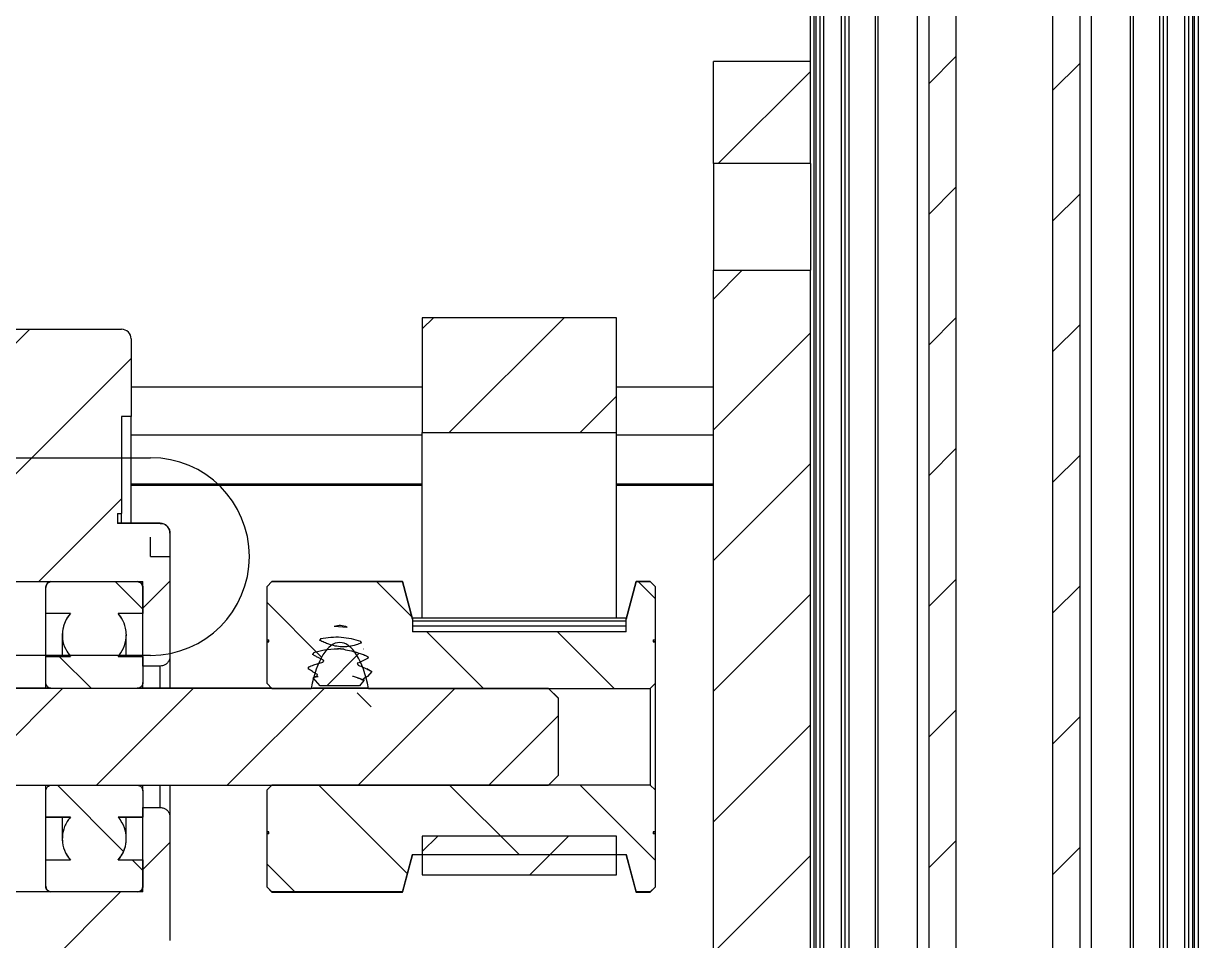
# Model space of a CAD drawing. Header units: millimetres. Extents: x 15 to 1184, y 5 to 1288.
# Drawn here: x 485.34 to 525.71, y 873.16 to 904.66 of the extents above; entities that cross this region are included whole.
import ezdxf

# ---------------------------------------------------------------- set-up
doc = ezdxf.new("R2010")
doc.units = ezdxf.units.MM
doc.linetypes.add('CENTERX2', pattern=[20.32, 12.7, -2.54, 2.54, -2.54])

msp = doc.modelspace()

# ---------------------------------------------------------------- hatches: boundary and pattern name
at = {"linetype": 'Continuous', "lineweight": 18}
h = msp.add_hatch(dxfattribs=at)
h.set_pattern_fill('ANSI31', style=0)
h.paths.add_polyline_path([(516.442, 702.847), (517.375, 702.847), (517.375, 942.847), (516.442, 942.847)], flags=0)
h = msp.add_hatch(dxfattribs=at)
h.set_pattern_fill('ANSI31', style=0)
h.paths.add_polyline_path([(520.709, 702.847), (521.642, 702.847), (521.642, 942.847), (520.709, 942.847)], flags=0)
h = msp.add_hatch(dxfattribs=at)
h.set_pattern_fill('ANSI31', style=0)
h.paths.add_polyline_path([(512.375, 899.854), (512.375, 903.354), (509.042, 903.354), (509.042, 899.854)], flags=0)
h = msp.add_hatch(dxfattribs=at)
h.set_pattern_fill('ANSI31', style=0)
h.paths.add_polyline_path([(509.042, 863.854), (512.375, 863.854), (512.375, 896.187), (509.042, 896.187)], flags=0)
h = msp.add_hatch(dxfattribs=at)
h.set_pattern_fill('ANSI31', style=0)
h.paths.add_polyline_path([(499.042, 890.612), (505.709, 890.612), (505.709, 894.554), (499.042, 894.554)], flags=0)
h = msp.add_hatch(dxfattribs=at)
h.set_pattern_fill('ANSI31', style=0)
edge = h.paths.add_edge_path(flags=0)
edge.add_line((488.709, 894.157), (483.709, 894.157))
edge.add_line((483.709, 894.157), (483.709, 885.489))
edge.add_line((483.709, 885.489), (489.442, 885.489))
edge.add_line((489.442, 885.489), (489.442, 882.587))
edge.add_line((489.442, 882.587), (490.042, 882.587))
edge.add_spline(control_points=[(490.042, 882.587), (490.068, 882.587), (490.095, 882.59), (490.12, 882.596), (490.157, 882.605), (490.192, 882.62), (490.223, 882.64), (490.255, 882.661), (490.283, 882.687), (490.306, 882.716), (490.329, 882.746), (490.347, 882.78), (490.358, 882.815), (490.366, 882.838), (490.371, 882.861), (490.373, 882.884), (490.375, 882.896), (490.375, 882.908), (490.375, 882.92)], knot_values=[0.002527, 0.002527, 0.002527, 0.002527, 0.002647, 0.002647, 0.002647, 0.002816, 0.002816, 0.002816, 0.002986, 0.002986, 0.002986, 0.003155, 0.003155, 0.003155, 0.003261, 0.003261, 0.003261, 0.003316, 0.003316, 0.003316, 0.003316], weights=[1, 1, 1, 1, 1, 1, 1, 1, 1, 1, 1, 1, 1, 1, 1, 1, 1, 1, 1], degree=3, periodic=0)
edge.add_line((490.375, 882.92), (490.375, 887.156))
edge.add_spline(control_points=[(490.375, 887.156), (490.375, 887.178), (490.373, 887.2), (490.369, 887.221), (490.362, 887.258), (490.348, 887.293), (490.329, 887.325), (490.31, 887.358), (490.285, 887.387), (490.257, 887.411), (490.228, 887.435), (490.195, 887.454), (490.16, 887.468), (490.138, 887.476), (490.115, 887.482), (490.092, 887.485), (490.076, 887.488), (490.059, 887.489), (490.042, 887.489)], knot_values=[0.002547, 0.002547, 0.002547, 0.002547, 0.002646, 0.002646, 0.002646, 0.002815, 0.002815, 0.002815, 0.002985, 0.002985, 0.002985, 0.003154, 0.003154, 0.003154, 0.003259, 0.003259, 0.003259, 0.003335, 0.003335, 0.003335, 0.003335], weights=[1, 1, 1, 1, 1, 1, 1, 1, 1, 1, 1, 1, 1, 1, 1, 1, 1, 1, 1], degree=3, periodic=0)
edge.add_line((490.042, 887.489), (488.575, 887.489))
edge.add_line((488.575, 887.489), (488.575, 887.823))
edge.add_line((488.575, 887.823), (488.709, 887.823))
edge.add_line((488.709, 887.823), (488.709, 891.156))
edge.add_line((488.709, 891.156), (489.042, 891.156))
edge.add_line((489.042, 891.156), (489.042, 893.824))
edge.add_arc((488.709, 893.824), 0.333, 0, 90)
h = msp.add_hatch(dxfattribs=at)
h.set_pattern_fill('ANSI31', angle=90, style=0)
edge = h.paths.add_edge_path(flags=0)
edge.add_line((489.442, 882.92), (488.595, 882.92))
edge.add_spline(control_points=[(488.595, 882.92), (488.609, 882.936), (488.622, 882.951), (488.635, 882.967), (488.712, 883.064), (488.773, 883.174), (488.814, 883.291), (488.854, 883.407), (488.875, 883.532), (488.875, 883.655), (488.875, 883.733), (488.867, 883.811), (488.851, 883.886), (488.825, 884.007), (488.778, 884.124), (488.713, 884.229), (488.679, 884.286), (488.639, 884.339), (488.595, 884.388)], knot_values=[0.008775, 0.008775, 0.008775, 0.008775, 0.008866, 0.008866, 0.008866, 0.009421, 0.009421, 0.009421, 0.009976, 0.009976, 0.009976, 0.01032, 0.01032, 0.01032, 0.010875, 0.010875, 0.010875, 0.011171, 0.011171, 0.011171, 0.011171], weights=[1, 1, 1, 1, 1, 1, 1, 1, 1, 1, 1, 1, 1, 1, 1, 1, 1, 1, 1], degree=3, periodic=0)
edge.add_line((488.595, 884.388), (489.442, 884.388))
edge.add_line((489.442, 884.388), (489.442, 885.289))
edge.add_spline(control_points=[(489.442, 885.289), (489.442, 885.299), (489.441, 885.31), (489.439, 885.32), (489.436, 885.342), (489.428, 885.364), (489.418, 885.384), (489.407, 885.404), (489.393, 885.422), (489.376, 885.437), (489.36, 885.452), (489.34, 885.464), (489.32, 885.473), (489.307, 885.478), (489.293, 885.482), (489.28, 885.485), (489.267, 885.487), (489.255, 885.489), (489.242, 885.489)], knot_values=[0.00154, 0.00154, 0.00154, 0.00154, 0.001588, 0.001588, 0.001588, 0.001689, 0.001689, 0.001689, 0.001791, 0.001791, 0.001791, 0.001892, 0.001892, 0.001892, 0.001955, 0.001955, 0.001955, 0.002012, 0.002012, 0.002012, 0.002012], weights=[1, 1, 1, 1, 1, 1, 1, 1, 1, 1, 1, 1, 1, 1, 1, 1, 1, 1, 1], degree=3, periodic=0)
edge.add_line((489.242, 885.489), (486.309, 885.489))
edge.add_spline(control_points=[(486.309, 885.489), (486.293, 885.489), (486.278, 885.487), (486.263, 885.484), (486.242, 885.478), (486.22, 885.47), (486.202, 885.458), (486.183, 885.446), (486.166, 885.43), (486.152, 885.413), (486.143, 885.402), (486.135, 885.39), (486.129, 885.377), (486.119, 885.357), (486.113, 885.335), (486.11, 885.313), (486.109, 885.305), (486.109, 885.297), (486.109, 885.289)], knot_values=[0.001621, 0.001621, 0.001621, 0.001621, 0.001689, 0.001689, 0.001689, 0.001791, 0.001791, 0.001791, 0.001892, 0.001892, 0.001892, 0.001956, 0.001956, 0.001956, 0.002057, 0.002057, 0.002057, 0.002093, 0.002093, 0.002093, 0.002093], weights=[1, 1, 1, 1, 1, 1, 1, 1, 1, 1, 1, 1, 1, 1, 1, 1, 1, 1, 1], degree=3, periodic=0)
edge.add_line((486.109, 885.289), (486.109, 884.388))
edge.add_line((486.109, 884.388), (486.955, 884.388))
edge.add_spline(control_points=[(486.955, 884.388), (486.881, 884.304), (486.818, 884.208), (486.772, 884.106), (486.74, 884.035), (486.716, 883.961), (486.7, 883.886), (486.674, 883.766), (486.669, 883.639), (486.684, 883.517), (486.699, 883.394), (486.736, 883.273), (486.791, 883.162), (486.835, 883.075), (486.89, 882.993), (486.955, 882.92)], knot_values=[0.009471, 0.009471, 0.009471, 0.009471, 0.009977, 0.009977, 0.009977, 0.01032, 0.01032, 0.01032, 0.010875, 0.010875, 0.010875, 0.01143, 0.01143, 0.01143, 0.011869, 0.011869, 0.011869, 0.011869], weights=[1, 1, 1, 1, 1, 1, 1, 1, 1, 1, 1, 1, 1, 1, 1, 1], degree=3, periodic=0)
edge.add_line((486.955, 882.92), (486.109, 882.92))
edge.add_line((486.109, 882.92), (486.109, 882.019))
edge.add_spline(control_points=[(486.109, 882.019), (486.109, 882.019), (486.109, 882.018), (486.109, 882.018), (486.109, 881.996), (486.113, 881.973), (486.12, 881.952), (486.125, 881.939), (486.131, 881.926), (486.138, 881.914), (486.15, 881.895), (486.165, 881.877), (486.182, 881.863), (486.2, 881.849), (486.219, 881.838), (486.24, 881.83), (486.261, 881.823), (486.284, 881.818), (486.306, 881.818), (486.307, 881.818), (486.308, 881.818), (486.309, 881.818)], knot_values=[0.001792, 0.001792, 0.001792, 0.001792, 0.001793, 0.001793, 0.001793, 0.001895, 0.001895, 0.001895, 0.001958, 0.001958, 0.001958, 0.002059, 0.002059, 0.002059, 0.002161, 0.002161, 0.002161, 0.002262, 0.002262, 0.002262, 0.002265, 0.002265, 0.002265, 0.002265], weights=[1, 1, 1, 1, 1, 1, 1, 1, 1, 1, 1, 1, 1, 1, 1, 1, 1, 1, 1, 1, 1, 1], degree=3, periodic=0)
edge.add_line((486.309, 881.818), (489.242, 881.818))
edge.add_spline(control_points=[(489.242, 881.818), (489.256, 881.818), (489.271, 881.82), (489.285, 881.823), (489.307, 881.828), (489.328, 881.836), (489.347, 881.848), (489.366, 881.86), (489.384, 881.875), (489.398, 881.893), (489.412, 881.91), (489.423, 881.931), (489.43, 881.952), (489.435, 881.965), (489.439, 881.979), (489.44, 881.993), (489.441, 882.002), (489.442, 882.01), (489.442, 882.019)], knot_values=[0.001523, 0.001523, 0.001523, 0.001523, 0.001589, 0.001589, 0.001589, 0.001691, 0.001691, 0.001691, 0.001793, 0.001793, 0.001793, 0.001895, 0.001895, 0.001895, 0.001958, 0.001958, 0.001958, 0.001997, 0.001997, 0.001997, 0.001997], weights=[1, 1, 1, 1, 1, 1, 1, 1, 1, 1, 1, 1, 1, 1, 1, 1, 1, 1, 1], degree=3, periodic=0)
edge.add_line((489.442, 882.019), (489.442, 882.92))
h = msp.add_hatch(dxfattribs=at)
h.set_pattern_fill('ANSI31', angle=90, style=0)
edge = h.paths.add_edge_path(flags=0)
edge.add_line((506.975, 883.421), (506.975, 883.488))
edge.add_line((506.975, 883.488), (507.042, 883.488))
edge.add_line((507.042, 883.488), (507.042, 885.322))
edge.add_spline(control_points=[(507.042, 885.322), (506.986, 885.378), (506.931, 885.433), (506.875, 885.489)], knot_values=[0.041143, 0.041143, 0.041143, 0.041143, 0.041493, 0.041493, 0.041493, 0.041493], weights=[1, 1, 1, 1], degree=3, periodic=0)
edge.add_line((506.875, 885.489), (506.387, 885.489))
edge.add_spline(control_points=[(506.387, 885.489), (506.272, 885.059), (506.157, 884.629), (506.042, 884.199)], knot_values=[0.015806, 0.015806, 0.015806, 0.015806, 0.017809, 0.017809, 0.017809, 0.017809], weights=[1, 1, 1, 1], degree=3, periodic=0)
edge.add_line((506.042, 884.199), (506.042, 883.761))
edge.add_line((506.042, 883.761), (498.709, 883.761))
edge.add_line((498.709, 883.761), (498.709, 884.199))
edge.add_spline(control_points=[(498.709, 884.199), (498.594, 884.629), (498.478, 885.059), (498.363, 885.489)], knot_values=[0.030573, 0.030573, 0.030573, 0.030573, 0.032597, 0.032597, 0.032597, 0.032597], weights=[1, 1, 1, 1], degree=3, periodic=0)
edge.add_line((498.363, 885.489), (493.875, 885.489))
edge.add_spline(control_points=[(493.875, 885.489), (493.82, 885.433), (493.764, 885.378), (493.709, 885.322)], knot_values=[0.019203, 0.019203, 0.019203, 0.019203, 0.019556, 0.019556, 0.019556, 0.019556], weights=[1, 1, 1, 1], degree=3, periodic=0)
edge.add_line((493.709, 885.322), (493.709, 883.488))
edge.add_line((493.709, 883.488), (493.775, 883.488))
edge.add_line((493.775, 883.488), (493.775, 883.421))
edge.add_line((493.775, 883.421), (493.709, 883.421))
edge.add_line((493.709, 883.421), (493.709, 881.985))
edge.add_spline(control_points=[(493.709, 881.985), (493.764, 881.93), (493.82, 881.874), (493.875, 881.818)], knot_values=[0.006607, 0.006607, 0.006607, 0.006607, 0.006961, 0.006961, 0.006961, 0.006961], weights=[1, 1, 1, 1], degree=3, periodic=0)
edge.add_line((493.875, 881.818), (495.221, 881.818))
edge.add_ellipse((496.209, 880.488), major_axis=(0, -2.909), ratio=0.381849, start_angle=117.2243, end_angle=242.7757, ccw=False)
edge.add_line((497.196, 881.818), (506.875, 881.818))
edge.add_spline(control_points=[(506.875, 881.818), (506.931, 881.874), (506.986, 881.93), (507.042, 881.985)], knot_values=[0.013778, 0.013778, 0.013778, 0.013778, 0.014133, 0.014133, 0.014133, 0.014133], weights=[1, 1, 1, 1], degree=3, periodic=0)
edge.add_line((507.042, 881.985), (507.042, 883.421))
edge.add_line((507.042, 883.421), (506.975, 883.421))
h = msp.add_hatch(dxfattribs=at)
h.set_pattern_fill('ANSI31', style=0)
edge = h.paths.add_edge_path(flags=0)
edge.add_ellipse((496.209, 880.488), major_axis=(0, -3.492), ratio=0.381849, start_angle=169.0098, end_angle=188.4793)
edge.add_spline(control_points=[(496.012, 883.941), (496.16, 883.912), (496.313, 883.903), (496.463, 883.915)], knot_values=[0, 0, 0, 0, 0.000677, 0.000677, 0.000677, 0.000677], weights=[1, 1, 1, 1], degree=3, periodic=0)
h = msp.add_hatch(dxfattribs=at)
h.set_pattern_fill('ANSI31', style=0)
edge = h.paths.add_edge_path(flags=0)
edge.add_spline(control_points=[(496.919, 883.443), (496.815, 883.476), (496.71, 883.506), (496.604, 883.529), (496.374, 883.579), (496.135, 883.596), (495.9, 883.579), (495.784, 883.57), (495.668, 883.553), (495.554, 883.529)], knot_values=[0, 0, 0, 0, 0.00049, 0.00049, 0.00049, 0.001558, 0.001558, 0.001558, 0.002082, 0.002082, 0.002082, 0.002082], weights=[1, 1, 1, 1, 1, 1, 1, 1, 1, 1], degree=3, periodic=0)
edge.add_ellipse((496.209, 880.488), major_axis=(0, -3.492), ratio=0.381849, start_angle=209.4095, end_angle=211.3639)
edge.add_spline(control_points=[(495.515, 883.469), (495.567, 883.444), (495.62, 883.421), (495.674, 883.398), (495.727, 883.376), (495.781, 883.355), (495.836, 883.336), (495.907, 883.312), (495.979, 883.291), (496.053, 883.275), (496.202, 883.243), (496.36, 883.238), (496.512, 883.258), (496.6, 883.269), (496.687, 883.289), (496.772, 883.314), (496.834, 883.332), (496.896, 883.354), (496.957, 883.377)], knot_values=[0, 0, 0, 0, 0.000261, 0.000261, 0.000261, 0.000521, 0.000521, 0.000521, 0.00086, 0.00086, 0.00086, 0.001558, 0.001558, 0.001558, 0.001959, 0.001959, 0.001959, 0.002253, 0.002253, 0.002253, 0.002253], weights=[1, 1, 1, 1, 1, 1, 1, 1, 1, 1, 1, 1, 1, 1, 1, 1, 1, 1, 1], degree=3, periodic=0)
edge.add_ellipse((496.209, 880.488), major_axis=(0, -3.492), ratio=0.381849, start_angle=145.8383, end_angle=147.8183)
h = msp.add_hatch(dxfattribs=at)
h.set_pattern_fill('ANSI31', style=0)
edge = h.paths.add_edge_path(flags=0)
edge.add_spline(control_points=[(495.276, 882.983), (495.311, 882.963), (495.347, 882.943), (495.382, 882.924), (495.418, 882.904), (495.453, 882.884), (495.489, 882.865), (495.546, 882.835), (495.604, 882.805), (495.663, 882.776)], knot_values=[0, 0, 0, 0, 0.000182, 0.000182, 0.000182, 0.000365, 0.000365, 0.000365, 0.000658, 0.000658, 0.000658, 0.000658], weights=[1, 1, 1, 1, 1, 1, 1, 1, 1, 1], degree=3, periodic=0)
edge.add_spline(control_points=[(495.663, 882.776), (495.659, 882.77), (495.656, 882.764), (495.652, 882.759), (495.649, 882.753), (495.646, 882.747), (495.642, 882.741), (495.637, 882.733), (495.633, 882.725), (495.628, 882.716)], knot_values=[0, 0, 0, 0, 0.00003, 0.00003, 0.00003, 0.00006, 0.00006, 0.00006, 0.000104, 0.000104, 0.000104, 0.000104], weights=[1, 1, 1, 1, 1, 1, 1, 1, 1, 1], degree=3, periodic=0)
edge.add_spline(control_points=[(495.628, 882.716), (495.575, 882.704), (495.523, 882.69), (495.471, 882.674), (495.419, 882.659), (495.368, 882.642), (495.317, 882.624), (495.255, 882.602), (495.194, 882.579), (495.134, 882.554)], knot_values=[0, 0, 0, 0, 0.000244, 0.000244, 0.000244, 0.000487, 0.000487, 0.000487, 0.00078, 0.00078, 0.00078, 0.00078], weights=[1, 1, 1, 1, 1, 1, 1, 1, 1, 1], degree=3, periodic=0)
edge.add_ellipse((496.209, 880.488), major_axis=(0, -3.492), ratio=0.381849, start_angle=233.7107, end_angle=234.9519)
edge.add_spline(control_points=[(495.117, 882.493), (495.17, 882.46), (495.223, 882.427), (495.276, 882.395), (495.304, 882.378), (495.332, 882.361), (495.36, 882.344), (495.387, 882.327), (495.415, 882.311), (495.443, 882.294)], knot_values=[0, 0, 0, 0, 0.00028, 0.00028, 0.00028, 0.000426, 0.000426, 0.000426, 0.000573, 0.000573, 0.000573, 0.000573], weights=[1, 1, 1, 1, 1, 1, 1, 1, 1, 1], degree=3, periodic=0)
edge.add_spline(control_points=[(495.443, 882.294), (495.441, 882.286), (495.438, 882.279), (495.436, 882.271), (495.433, 882.264), (495.431, 882.256), (495.428, 882.248), (495.426, 882.243), (495.425, 882.238), (495.423, 882.233)], knot_values=[0, 0, 0, 0, 0.000036, 0.000036, 0.000036, 0.000072, 0.000072, 0.000072, 0.000096, 0.000096, 0.000096, 0.000096], weights=[1, 1, 1, 1, 1, 1, 1, 1, 1, 1], degree=3, periodic=0)
edge.add_spline(control_points=[(495.423, 882.233), (495.385, 882.219), (495.347, 882.205), (495.309, 882.19), (495.305, 882.188), (495.3, 882.186), (495.295, 882.184)], knot_values=[0, 0, 0, 0, 0.000183, 0.000183, 0.000183, 0.000205, 0.000205, 0.000205, 0.000205], weights=[1, 1, 1, 1, 1, 1, 1], degree=3, periodic=0)
edge.add_spline(control_points=[(495.295, 882.184), (495.374, 882.092), (495.454, 882.001), (495.533, 881.91)], knot_values=[0.000634, 0.000634, 0.000634, 0.000634, 0.001178, 0.001178, 0.001178, 0.001178], weights=[1, 1, 1, 1], degree=3, periodic=0)
edge.add_line((495.533, 881.91), (496.884, 881.91))
edge.add_spline(control_points=[(496.884, 881.91), (496.936, 881.969), (496.987, 882.028), (497.038, 882.087)], knot_values=[0, 0, 0, 0, 0.000353, 0.000353, 0.000353, 0.000353], weights=[1, 1, 1, 1], degree=3, periodic=0)
edge.add_spline(control_points=[(497.038, 882.087), (497.037, 882.093), (497.035, 882.099), (497.033, 882.106), (497.031, 882.112), (497.029, 882.118), (497.028, 882.124), (497.025, 882.134), (497.022, 882.143), (497.019, 882.152)], knot_values=[0.000001, 0.000001, 0.000001, 0.000001, 0.000029, 0.000029, 0.000029, 0.000059, 0.000059, 0.000059, 0.000102, 0.000102, 0.000102, 0.000102], weights=[1, 1, 1, 1, 1, 1, 1, 1, 1, 1], degree=3, periodic=0)
edge.add_spline(control_points=[(497.019, 882.152), (497.067, 882.178), (497.115, 882.204), (497.163, 882.231)], knot_values=[0, 0, 0, 0, 0.000245, 0.000245, 0.000245, 0.000245], weights=[1, 1, 1, 1], degree=3, periodic=0)
edge.add_spline(control_points=[(497.163, 882.231), (497.212, 882.289), (497.262, 882.347), (497.311, 882.405)], knot_values=[0.000638, 0.000638, 0.000638, 0.000638, 0.000981, 0.000981, 0.000981, 0.000981], weights=[1, 1, 1, 1], degree=3, periodic=0)
edge.add_spline(control_points=[(497.311, 882.405), (497.266, 882.427), (497.221, 882.449), (497.175, 882.471), (497.125, 882.494), (497.075, 882.517), (497.024, 882.539), (496.964, 882.566), (496.904, 882.59), (496.843, 882.614)], knot_values=[0.000022, 0.000022, 0.000022, 0.000022, 0.000249, 0.000249, 0.000249, 0.000499, 0.000499, 0.000499, 0.000792, 0.000792, 0.000792, 0.000792], weights=[1, 1, 1, 1, 1, 1, 1, 1, 1, 1], degree=3, periodic=0)
edge.add_spline(control_points=[(496.843, 882.614), (496.839, 882.621), (496.836, 882.627), (496.833, 882.634), (496.829, 882.641), (496.826, 882.648), (496.822, 882.655), (496.818, 882.663), (496.813, 882.672), (496.809, 882.68)], knot_values=[0, 0, 0, 0, 0.000034, 0.000034, 0.000034, 0.000068, 0.000068, 0.000068, 0.000112, 0.000112, 0.000112, 0.000112], weights=[1, 1, 1, 1, 1, 1, 1, 1, 1, 1], degree=3, periodic=0)
edge.add_spline(control_points=[(496.809, 882.68), (496.874, 882.705), (496.938, 882.733), (497.002, 882.762), (497.033, 882.776), (497.065, 882.791), (497.096, 882.806), (497.127, 882.822), (497.158, 882.837), (497.189, 882.853)], knot_values=[0, 0, 0, 0, 0.000314, 0.000314, 0.000314, 0.00047, 0.00047, 0.00047, 0.000627, 0.000627, 0.000627, 0.000627], weights=[1, 1, 1, 1, 1, 1, 1, 1, 1, 1], degree=3, periodic=0)
edge.add_ellipse((496.209, 880.488), major_axis=(0, -3.492), ratio=0.381849, start_angle=132.6416, end_angle=134.1132)
edge.add_spline(control_points=[(497.166, 882.918), (497.117, 882.939), (497.067, 882.959), (497.017, 882.979), (496.968, 882.998), (496.918, 883.017), (496.867, 883.034), (496.697, 883.093), (496.521, 883.14), (496.342, 883.163)], knot_values=[0, 0, 0, 0, 0.000241, 0.000241, 0.000241, 0.000481, 0.000481, 0.000481, 0.001295, 0.001295, 0.001295, 0.001295], weights=[1, 1, 1, 1, 1, 1, 1, 1, 1, 1], degree=3, periodic=0)
edge.add_spline(control_points=[(496.342, 883.163), (496.312, 883.173), (496.281, 883.18), (496.25, 883.183), (496.211, 883.187), (496.171, 883.186), (496.132, 883.178)], knot_values=[0, 0, 0, 0, 0.000142, 0.000142, 0.000142, 0.00032, 0.00032, 0.00032, 0.00032], weights=[1, 1, 1, 1, 1, 1, 1], degree=3, periodic=0)
edge.add_spline(control_points=[(496.132, 883.178), (495.981, 883.181), (495.829, 883.168), (495.68, 883.141), (495.616, 883.129), (495.552, 883.115), (495.489, 883.098), (495.425, 883.082), (495.363, 883.064), (495.3, 883.044)], knot_values=[0, 0, 0, 0, 0.000681, 0.000681, 0.000681, 0.000973, 0.000973, 0.000973, 0.001266, 0.001266, 0.001266, 0.001266], weights=[1, 1, 1, 1, 1, 1, 1, 1, 1, 1], degree=3, periodic=0)
edge.add_ellipse((496.209, 880.488), major_axis=(0, -3.492), ratio=0.381849, start_angle=222.9314, end_angle=224.3824)
h = msp.add_hatch(dxfattribs=at)
h.set_pattern_fill('ANSI31', style=0)
edge = h.paths.add_edge_path(flags=0)
edge.add_spline(control_points=[(464.042, 881.818), (463.931, 881.707), (463.82, 881.595), (463.709, 881.483)], knot_values=[0.004267, 0.004267, 0.004267, 0.004267, 0.004976, 0.004976, 0.004976, 0.004976], weights=[1, 1, 1, 1], degree=3, periodic=0)
edge.add_line((463.709, 881.483), (463.709, 878.831))
edge.add_spline(control_points=[(463.709, 878.831), (463.82, 878.719), (463.931, 878.608), (464.042, 878.496)], knot_values=[0.010371, 0.010371, 0.010371, 0.010371, 0.01108, 0.01108, 0.01108, 0.01108], weights=[1, 1, 1, 1], degree=3, periodic=0)
edge.add_line((464.042, 878.496), (503.375, 878.496))
edge.add_spline(control_points=[(503.375, 878.496), (503.486, 878.608), (503.598, 878.719), (503.709, 878.831)], knot_values=[0.004287, 0.004287, 0.004287, 0.004287, 0.004996, 0.004996, 0.004996, 0.004996], weights=[1, 1, 1, 1], degree=3, periodic=0)
edge.add_line((503.709, 878.831), (503.709, 881.483))
edge.add_spline(control_points=[(503.709, 881.483), (503.598, 881.595), (503.486, 881.707), (503.375, 881.818)], knot_values=[0.010391, 0.010391, 0.010391, 0.010391, 0.011099, 0.011099, 0.011099, 0.011099], weights=[1, 1, 1, 1], degree=3, periodic=0)
edge.add_line((503.375, 881.818), (464.042, 881.818))
h = msp.add_hatch(dxfattribs=at)
h.set_pattern_fill('ANSI31', angle=90, style=0)
edge = h.paths.add_edge_path(flags=0)
edge.add_line((488.595, 877.394), (489.442, 877.394))
edge.add_line((489.442, 877.394), (489.442, 878.295))
edge.add_spline(control_points=[(489.442, 878.295), (489.442, 878.314), (489.439, 878.332), (489.435, 878.349), (489.429, 878.371), (489.419, 878.392), (489.406, 878.41), (489.393, 878.429), (489.377, 878.445), (489.359, 878.458), (489.341, 878.471), (489.32, 878.481), (489.299, 878.488), (489.285, 878.492), (489.271, 878.494), (489.258, 878.495), (489.252, 878.496), (489.247, 878.496), (489.242, 878.496)], knot_values=[0.001507, 0.001507, 0.001507, 0.001507, 0.00159, 0.00159, 0.00159, 0.001692, 0.001692, 0.001692, 0.001793, 0.001793, 0.001793, 0.001895, 0.001895, 0.001895, 0.001957, 0.001957, 0.001957, 0.001981, 0.001981, 0.001981, 0.001981], weights=[1, 1, 1, 1, 1, 1, 1, 1, 1, 1, 1, 1, 1, 1, 1, 1, 1, 1, 1], degree=3, periodic=0)
edge.add_line((489.242, 878.496), (486.309, 878.496))
edge.add_spline(control_points=[(486.309, 878.496), (486.305, 878.496), (486.302, 878.496), (486.299, 878.496), (486.276, 878.495), (486.254, 878.49), (486.233, 878.481), (486.212, 878.473), (486.193, 878.461), (486.176, 878.446), (486.166, 878.436), (486.156, 878.426), (486.148, 878.414), (486.134, 878.396), (486.124, 878.375), (486.117, 878.354), (486.112, 878.335), (486.109, 878.315), (486.109, 878.295)], knot_values=[0.001676, 0.001676, 0.001676, 0.001676, 0.001691, 0.001691, 0.001691, 0.001793, 0.001793, 0.001793, 0.001894, 0.001894, 0.001894, 0.001958, 0.001958, 0.001958, 0.00206, 0.00206, 0.00206, 0.00215, 0.00215, 0.00215, 0.00215], weights=[1, 1, 1, 1, 1, 1, 1, 1, 1, 1, 1, 1, 1, 1, 1, 1, 1, 1, 1], degree=3, periodic=0)
edge.add_line((486.109, 878.295), (486.109, 877.394))
edge.add_line((486.109, 877.394), (486.955, 877.394))
edge.add_spline(control_points=[(486.955, 877.394), (486.954, 877.393), (486.953, 877.391), (486.952, 877.39), (486.87, 877.298), (486.804, 877.19), (486.757, 877.076), (486.71, 876.962), (486.683, 876.838), (486.677, 876.715), (486.671, 876.592), (486.686, 876.466), (486.721, 876.347), (486.755, 876.229), (486.811, 876.115), (486.883, 876.015), (486.906, 875.984), (486.93, 875.954), (486.955, 875.926)], knot_values=[0.010313, 0.010313, 0.010313, 0.010313, 0.01032, 0.01032, 0.01032, 0.010875, 0.010875, 0.010875, 0.01143, 0.01143, 0.01143, 0.011985, 0.011985, 0.011985, 0.01254, 0.01254, 0.01254, 0.012711, 0.012711, 0.012711, 0.012711], weights=[1, 1, 1, 1, 1, 1, 1, 1, 1, 1, 1, 1, 1, 1, 1, 1, 1, 1, 1], degree=3, periodic=0)
edge.add_line((486.955, 875.926), (486.109, 875.926))
edge.add_line((486.109, 875.926), (486.109, 875.026))
edge.add_spline(control_points=[(486.109, 875.026), (486.109, 875.008), (486.111, 874.991), (486.115, 874.974), (486.121, 874.952), (486.131, 874.931), (486.143, 874.913), (486.156, 874.894), (486.172, 874.878), (486.19, 874.864), (486.208, 874.851), (486.229, 874.841), (486.25, 874.834), (486.269, 874.828), (486.289, 874.826), (486.309, 874.826)], knot_values=[0.000289, 0.000289, 0.000289, 0.000289, 0.000368, 0.000368, 0.000368, 0.00047, 0.00047, 0.00047, 0.000571, 0.000571, 0.000571, 0.000673, 0.000673, 0.000673, 0.000763, 0.000763, 0.000763, 0.000763], weights=[1, 1, 1, 1, 1, 1, 1, 1, 1, 1, 1, 1, 1, 1, 1, 1], degree=3, periodic=0)
edge.add_line((486.309, 874.826), (489.242, 874.826))
edge.add_spline(control_points=[(489.242, 874.826), (489.256, 874.826), (489.27, 874.827), (489.284, 874.83), (489.306, 874.835), (489.328, 874.843), (489.347, 874.855), (489.366, 874.867), (489.383, 874.882), (489.397, 874.899), (489.411, 874.917), (489.423, 874.937), (489.43, 874.958), (489.438, 874.979), (489.442, 875.002), (489.442, 875.024), (489.442, 875.025), (489.442, 875.025), (489.442, 875.026)], knot_values=[0.001015, 0.001015, 0.001015, 0.001015, 0.001079, 0.001079, 0.001079, 0.001181, 0.001181, 0.001181, 0.001283, 0.001283, 0.001283, 0.001384, 0.001384, 0.001384, 0.001486, 0.001486, 0.001486, 0.001488, 0.001488, 0.001488, 0.001488], weights=[1, 1, 1, 1, 1, 1, 1, 1, 1, 1, 1, 1, 1, 1, 1, 1, 1, 1, 1], degree=3, periodic=0)
edge.add_line((489.442, 875.026), (489.442, 875.926))
edge.add_line((489.442, 875.926), (488.595, 875.926))
edge.add_spline(control_points=[(488.595, 875.926), (488.652, 875.989), (488.701, 876.059), (488.742, 876.134), (488.8, 876.242), (488.841, 876.362), (488.861, 876.483), (488.881, 876.605), (488.88, 876.732), (488.858, 876.853), (488.837, 876.974), (488.794, 877.094), (488.733, 877.201), (488.695, 877.268), (488.65, 877.332), (488.598, 877.39), (488.597, 877.391), (488.596, 877.393), (488.595, 877.394)], knot_values=[0.007931, 0.007931, 0.007931, 0.007931, 0.008311, 0.008311, 0.008311, 0.008866, 0.008866, 0.008866, 0.00942, 0.00942, 0.00942, 0.009975, 0.009975, 0.009975, 0.01032, 0.01032, 0.01032, 0.010328, 0.010328, 0.010328, 0.010328], weights=[1, 1, 1, 1, 1, 1, 1, 1, 1, 1, 1, 1, 1, 1, 1, 1, 1, 1, 1], degree=3, periodic=0)
h = msp.add_hatch(dxfattribs=at)
h.set_pattern_fill('ANSI31', angle=90, style=0)
edge = h.paths.add_edge_path(flags=0)
edge.add_line((507.042, 874.992), (507.042, 876.827))
edge.add_line((507.042, 876.827), (506.975, 876.827))
edge.add_line((506.975, 876.827), (506.975, 876.893))
edge.add_line((506.975, 876.893), (507.042, 876.893))
edge.add_line((507.042, 876.893), (507.042, 878.329))
edge.add_spline(control_points=[(507.042, 878.329), (506.986, 878.385), (506.931, 878.44), (506.875, 878.496)], knot_values=[0.006607, 0.006607, 0.006607, 0.006607, 0.006961, 0.006961, 0.006961, 0.006961], weights=[1, 1, 1, 1], degree=3, periodic=0)
edge.add_line((506.875, 878.496), (493.875, 878.496))
edge.add_spline(control_points=[(493.875, 878.496), (493.82, 878.44), (493.764, 878.385), (493.709, 878.329)], knot_values=[0.013778, 0.013778, 0.013778, 0.013778, 0.014133, 0.014133, 0.014133, 0.014133], weights=[1, 1, 1, 1], degree=3, periodic=0)
edge.add_line((493.709, 878.329), (493.709, 876.893))
edge.add_line((493.709, 876.893), (493.775, 876.893))
edge.add_line((493.775, 876.893), (493.775, 876.827))
edge.add_line((493.775, 876.827), (493.709, 876.827))
edge.add_line((493.709, 876.827), (493.709, 874.992))
edge.add_spline(control_points=[(493.709, 874.992), (493.764, 874.937), (493.82, 874.881), (493.875, 874.826)], knot_values=[0.041143, 0.041143, 0.041143, 0.041143, 0.041493, 0.041493, 0.041493, 0.041493], weights=[1, 1, 1, 1], degree=3, periodic=0)
edge.add_line((493.875, 874.826), (498.363, 874.826))
edge.add_spline(control_points=[(498.363, 874.826), (498.478, 875.255), (498.594, 875.685), (498.709, 876.115)], knot_values=[0.015981, 0.015981, 0.015981, 0.015981, 0.017984, 0.017984, 0.017984, 0.017984], weights=[1, 1, 1, 1], degree=3, periodic=0)
edge.add_line((498.709, 876.115), (498.709, 876.096))
edge.add_line((498.709, 876.096), (506.042, 876.096))
edge.add_line((506.042, 876.096), (506.042, 876.115))
edge.add_spline(control_points=[(506.042, 876.115), (506.157, 875.685), (506.272, 875.255), (506.387, 874.826)], knot_values=[0.030398, 0.030398, 0.030398, 0.030398, 0.032421, 0.032421, 0.032421, 0.032421], weights=[1, 1, 1, 1], degree=3, periodic=0)
edge.add_line((506.387, 874.826), (506.875, 874.826))
edge.add_spline(control_points=[(506.875, 874.826), (506.931, 874.881), (506.986, 874.937), (507.042, 874.992)], knot_values=[0.019203, 0.019203, 0.019203, 0.019203, 0.019556, 0.019556, 0.019556, 0.019556], weights=[1, 1, 1, 1], degree=3, periodic=0)
h = msp.add_hatch(dxfattribs=at)
h.set_pattern_fill('ANSI31', style=0)
edge = h.paths.add_edge_path(flags=0)
edge.add_line((483.709, 874.826), (483.709, 866.157))
edge.add_line((483.709, 866.157), (488.709, 866.157))
edge.add_arc((488.709, 866.49), 0.333, 270, 360)
edge.add_line((489.042, 866.49), (489.042, 869.158))
edge.add_line((489.042, 869.158), (488.709, 869.158))
edge.add_line((488.709, 869.158), (488.709, 872.492))
edge.add_line((488.709, 872.492), (488.575, 872.492))
edge.add_line((488.575, 872.492), (488.575, 872.825))
edge.add_line((488.575, 872.825), (490.042, 872.825))
edge.add_spline(control_points=[(490.042, 872.825), (490.071, 872.825), (490.101, 872.829), (490.13, 872.837), (490.166, 872.847), (490.2, 872.863), (490.231, 872.884), (490.262, 872.905), (490.289, 872.932), (490.311, 872.962), (490.333, 872.992), (490.35, 873.027), (490.361, 873.062), (490.37, 873.093), (490.375, 873.126), (490.375, 873.158)], knot_values=[0.001665, 0.001665, 0.001665, 0.001665, 0.001799, 0.001799, 0.001799, 0.001968, 0.001968, 0.001968, 0.002138, 0.002138, 0.002138, 0.002307, 0.002307, 0.002307, 0.002454, 0.002454, 0.002454, 0.002454], weights=[1, 1, 1, 1, 1, 1, 1, 1, 1, 1, 1, 1, 1, 1, 1, 1], degree=3, periodic=0)
edge.add_line((490.375, 873.158), (490.375, 877.394))
edge.add_spline(control_points=[(490.375, 877.394), (490.375, 877.397), (490.375, 877.4), (490.375, 877.404), (490.374, 877.441), (490.366, 877.479), (490.353, 877.514), (490.34, 877.549), (490.32, 877.582), (490.296, 877.61), (490.272, 877.638), (490.242, 877.663), (490.21, 877.682), (490.178, 877.701), (490.142, 877.714), (490.106, 877.721), (490.085, 877.726), (490.063, 877.728), (490.042, 877.728)], knot_values=[0.002463, 0.002463, 0.002463, 0.002463, 0.002478, 0.002478, 0.002478, 0.002648, 0.002648, 0.002648, 0.002817, 0.002817, 0.002817, 0.002986, 0.002986, 0.002986, 0.003156, 0.003156, 0.003156, 0.003251, 0.003251, 0.003251, 0.003251], weights=[1, 1, 1, 1, 1, 1, 1, 1, 1, 1, 1, 1, 1, 1, 1, 1, 1, 1, 1], degree=3, periodic=0)
edge.add_line((490.042, 877.728), (489.442, 877.728))
edge.add_line((489.442, 877.728), (489.442, 874.826))
edge.add_line((489.442, 874.826), (483.709, 874.826))
h = msp.add_hatch(dxfattribs=at)
h.set_pattern_fill('ANSI31', style=0)
h.paths.add_polyline_path([(499.042, 875.415), (505.709, 875.415), (505.709, 876.748), (499.042, 876.748)], flags=0)

# ---------------------------------------------------------------- linework, layer by layer
at = {"color": 7, "linetype": 'Continuous', "lineweight": 25}
for p, q in [((512.375, 903.354), (512.375, 942.847)), ((512.509, 702.847), (512.509, 942.847)), ((512.575, 702.847), (512.575, 942.847)), ((512.709, 702.847), (512.709, 942.847)), ((512.842, 702.847), (512.842, 942.847)), ((513.442, 702.847), (513.442, 942.847)), ((513.575, 702.847), (513.575, 942.847)), ((513.709, 702.847), (513.709, 942.847)), ((514.613, 702.847), (514.613, 942.847)), ((514.707, 702.847), (514.707, 942.847)), ((516.051, 702.847), (516.051, 942.847)), ((516.442, 942.847), (516.442, 702.847)), ((517.375, 942.847), (517.375, 702.847)), ((520.709, 702.847), (520.709, 942.847)), ((521.642, 702.847), (521.642, 942.847)), ((522.032, 702.847), (522.032, 942.847)), ((523.377, 702.847), (523.377, 942.847)), ((523.471, 702.847), (523.471, 942.847)), ((524.375, 702.847), (524.375, 942.847)), ((524.509, 702.847), (524.509, 942.847)), ((524.642, 702.847), (524.642, 942.847)), ((525.242, 702.847), (525.242, 942.847)), ((525.375, 702.847), (525.375, 942.847)), ((525.509, 702.847), (525.509, 942.847)), ((525.575, 702.847), (525.575, 942.847)), ((525.709, 702.847), (525.709, 906.18)), ((512.375, 903.354), (509.042, 903.354)), ((509.042, 899.854), (509.042, 903.354)), ((512.375, 899.854), (512.375, 903.354)), ((512.375, 899.854), (509.042, 899.854)), ((509.042, 899.854), (509.042, 896.187)), ((512.375, 899.854), (512.375, 896.187)), ((509.042, 863.854), (509.042, 896.187)), ((509.042, 896.187), (512.375, 896.187)), ((512.375, 863.854), (512.375, 896.187)), ((499.042, 894.554), (499.042, 890.612)), ((505.709, 894.554), (499.042, 894.554)), ((505.709, 890.612), (505.709, 894.554)), ((483.709, 894.157), (488.709, 894.157)), ((489.042, 893.824), (489.042, 891.156)), ((489.042, 892.177), (499.042, 892.177)), ((505.709, 892.177), (509.042, 892.177)), ((489.042, 891.156), (488.709, 891.156)), ((488.709, 891.156), (488.709, 887.823)), ((489.042, 887.49), (489.042, 891.156)), ((489.042, 890.531), (499.042, 890.531)), ((499.042, 890.612), (505.709, 890.612)), ((499.042, 884.228), (499.042, 890.612)), ((505.709, 884.228), (505.709, 890.612)), ((505.709, 890.531), (509.042, 890.531)), ((489.042, 888.845), (499.042, 888.845)), ((489.042, 888.804), (499.042, 888.804)), ((505.709, 888.845), (509.042, 888.845)), ((505.709, 888.804), (509.042, 888.804)), ((488.575, 887.823), (488.709, 887.823)), ((488.575, 887.823), (488.575, 887.489)), ((488.709, 887.49), (488.709, 887.823)), ((490.042, 887.49), (488.575, 887.49)), ((490.042, 887.489), (488.575, 887.489)), ((490.375, 887.156), (490.375, 882.92)), ((483.709, 885.489), (489.442, 885.489)), ((486.109, 884.388), (486.109, 885.289)), ((486.309, 885.489), (489.242, 885.489)), ((489.442, 882.587), (489.442, 885.489)), ((489.442, 885.289), (489.442, 884.388)), ((493.875, 885.49), (493.709, 885.324)), ((493.709, 885.322), (493.875, 885.489)), ((493.709, 885.324), (493.709, 885.322)), ((493.709, 883.488), (493.709, 885.322)), ((498.363, 885.49), (493.875, 885.49)), ((493.875, 885.49), (493.875, 885.489)), ((493.875, 885.489), (498.363, 885.489)), ((498.709, 884.201), (498.363, 885.49)), ((498.363, 885.489), (498.363, 885.49)), ((498.363, 885.489), (498.709, 884.199)), ((506.387, 885.49), (506.042, 884.201)), ((506.042, 884.199), (506.387, 885.489)), ((506.875, 885.49), (506.387, 885.49)), ((506.387, 885.489), (506.387, 885.49)), ((506.387, 885.489), (506.875, 885.489)), ((507.042, 885.324), (506.875, 885.49)), ((506.875, 885.489), (506.875, 885.49)), ((506.875, 885.489), (507.042, 885.322)), ((507.042, 885.322), (507.042, 885.324)), ((507.042, 885.322), (507.042, 883.488)), ((486.955, 884.388), (486.109, 884.388)), ((486.109, 882.924), (486.109, 884.388)), ((489.442, 884.388), (488.595, 884.388)), ((506.042, 884.228), (498.709, 884.228)), ((498.709, 884.228), (498.709, 884.201)), ((498.709, 884.199), (498.709, 884.201)), ((498.709, 884.199), (498.709, 883.761)), ((498.709, 884.136), (506.042, 884.136)), ((506.042, 884.201), (506.042, 884.228)), ((506.042, 884.201), (506.042, 884.199)), ((506.042, 883.761), (506.042, 884.199)), ((486.675, 883.657), (486.675, 883.654)), ((486.675, 883.654), (486.675, 882.924)), ((488.875, 883.654), (488.875, 883.657)), ((488.875, 882.924), (488.875, 883.654)), ((496.463, 883.915), (496.012, 883.941)), ((498.709, 883.966), (506.042, 883.966)), ((506.042, 883.761), (498.709, 883.761)), ((493.709, 883.488), (493.775, 883.488)), ((493.709, 883.421), (493.709, 883.488)), ((493.775, 883.424), (493.709, 883.424)), ((493.709, 883.421), (493.709, 883.424)), ((493.709, 883.421), (493.775, 883.421)), ((493.709, 881.985), (493.709, 883.421)), ((493.775, 883.421), (493.775, 883.488)), ((506.975, 883.488), (507.042, 883.488)), ((506.975, 883.488), (506.975, 883.421)), ((507.042, 883.424), (506.975, 883.424)), ((506.975, 883.421), (507.042, 883.421)), ((507.042, 883.488), (507.042, 883.424)), ((507.042, 883.424), (507.042, 883.421)), ((507.042, 883.421), (507.042, 881.985)), ((486.955, 882.924), (486.109, 882.924)), ((486.109, 882.924), (486.109, 882.92)), ((486.109, 882.019), (486.109, 882.92)), ((486.109, 882.92), (486.955, 882.92)), ((489.442, 882.924), (488.595, 882.924)), ((488.595, 882.92), (489.442, 882.92)), ((489.442, 882.92), (489.442, 882.019)), ((490.375, 882.92), (490.375, 881.824)), ((497.044, 882.968), (497.166, 882.918)), ((490.042, 882.587), (489.442, 882.587)), ((495.134, 882.554), (495.193, 882.574)), ((497.143, 882.497), (497.311, 882.405)), ((497.311, 882.405), (497.163, 882.231)), ((486.109, 881.824), (486.109, 882.019)), ((489.442, 881.824), (489.442, 882.019)), ((495.533, 881.91), (495.295, 882.184)), ((497.038, 882.087), (496.884, 881.91)), ((497.163, 882.231), (497.019, 882.152)), ((503.375, 881.818), (464.042, 881.818)), ((486.276, 881.824), (467.21, 881.824)), ((489.242, 881.818), (486.309, 881.818)), ((493.875, 881.824), (489.242, 881.824)), ((493.709, 881.985), (493.875, 881.818)), ((493.875, 881.818), (495.221, 881.818)), ((495.315, 881.816), (495.221, 881.818)), ((497.119, 881.824), (495.298, 881.824)), ((496.884, 881.91), (495.533, 881.91)), ((497.196, 881.818), (506.875, 881.818)), ((503.375, 881.818), (503.709, 881.483)), ((503.709, 881.49), (503.381, 881.818)), ((506.875, 881.818), (507.042, 881.985)), ((506.875, 881.818), (506.875, 878.496)), ((507.042, 881.985), (507.042, 878.329)), ((503.709, 881.49), (503.709, 881.483)), ((503.709, 881.483), (503.709, 878.831)), ((503.709, 878.831), (503.375, 878.496)), ((503.381, 878.496), (503.709, 878.824)), ((503.709, 878.831), (503.709, 878.824)), ((464.042, 878.496), (503.375, 878.496)), ((467.209, 878.49), (486.275, 878.49)), ((486.109, 878.295), (486.109, 878.49)), ((486.309, 878.496), (489.242, 878.496)), ((489.285, 878.49), (493.875, 878.49)), ((489.442, 878.295), (489.442, 878.49)), ((490.375, 878.49), (490.375, 877.394)), ((493.875, 878.496), (493.709, 878.329)), ((506.875, 878.496), (493.875, 878.496)), ((507.042, 878.329), (506.875, 878.496)), ((486.109, 877.394), (486.109, 878.295)), ((489.442, 878.295), (489.442, 877.394)), ((493.709, 876.893), (493.709, 878.329)), ((507.042, 878.329), (507.042, 876.893)), ((489.442, 874.826), (489.442, 877.728)), ((489.442, 877.728), (490.042, 877.728)), ((486.955, 877.394), (486.109, 877.394)), ((486.109, 877.394), (486.109, 877.39)), ((486.109, 877.39), (486.955, 877.39)), ((486.109, 875.926), (486.109, 877.39)), ((486.675, 877.39), (486.675, 876.66)), ((489.442, 877.394), (488.595, 877.394)), ((488.595, 877.39), (489.442, 877.39)), ((488.875, 876.66), (488.875, 877.39)), ((490.375, 877.394), (490.375, 873.158)), ((493.709, 876.827), (493.709, 876.893)), ((493.709, 876.89), (493.709, 876.893)), ((493.775, 876.893), (493.709, 876.893)), ((493.709, 876.89), (493.775, 876.89)), ((493.775, 876.827), (493.709, 876.827)), ((493.709, 874.992), (493.709, 876.827)), ((493.775, 876.827), (493.775, 876.893)), ((507.042, 876.893), (506.975, 876.893)), ((506.975, 876.893), (506.975, 876.827)), ((506.975, 876.89), (507.042, 876.89)), ((507.042, 876.827), (506.975, 876.827)), ((507.042, 876.893), (507.042, 876.827)), ((507.042, 876.893), (507.042, 876.89)), ((507.042, 876.827), (507.042, 874.992)), ((486.675, 876.66), (486.675, 876.657)), ((488.875, 876.657), (488.875, 876.66)), ((505.709, 876.748), (499.042, 876.748)), ((499.042, 876.748), (499.042, 875.415)), ((505.709, 875.415), (505.709, 876.748)), ((498.709, 876.115), (498.363, 874.826)), ((498.363, 874.824), (498.709, 876.113)), ((498.709, 876.115), (498.709, 876.096)), ((506.042, 876.096), (498.709, 876.096)), ((506.387, 874.826), (506.042, 876.115)), ((506.042, 876.115), (506.042, 876.096)), ((506.042, 876.113), (506.387, 874.824)), ((486.109, 875.026), (486.109, 875.926)), ((486.109, 875.926), (486.955, 875.926)), ((488.595, 875.926), (489.442, 875.926)), ((489.442, 875.926), (489.442, 875.026)), ((499.042, 875.415), (505.709, 875.415)), ((489.442, 874.826), (483.709, 874.826)), ((489.242, 874.826), (486.309, 874.826)), ((493.709, 874.992), (493.709, 874.99)), ((493.875, 874.826), (493.709, 874.992)), ((493.709, 874.99), (493.875, 874.824)), ((493.875, 874.826), (493.875, 874.824)), ((498.363, 874.826), (493.875, 874.826)), ((493.875, 874.824), (498.363, 874.824)), ((498.363, 874.824), (498.363, 874.826)), ((506.387, 874.824), (506.387, 874.826)), ((506.875, 874.826), (506.387, 874.826)), ((506.387, 874.824), (506.875, 874.824)), ((507.042, 874.992), (506.875, 874.826)), ((506.875, 874.824), (507.042, 874.99)), ((506.875, 874.824), (506.875, 874.826)), ((507.042, 874.99), (507.042, 874.992))]:
    msp.add_line(p, q, dxfattribs=at)
at = {"color": 7, "linetype": 'Continuous'}
for p, q in [((260.375, 889.743), (489.709, 889.743)), ((489.709, 882.954), (260.375, 882.954))]:
    msp.add_line(p, q, dxfattribs=at)
at = {"color": 8, "linetype": 'Continuous', "lineweight": 25}
for p, q in [((490.042, 887.489), (490.042, 887.49)), ((486.309, 885.49), (486.309, 885.489)), ((489.242, 885.49), (489.242, 885.489)), ((490.042, 881.824), (490.042, 882.587)), ((490.042, 877.728), (490.042, 878.49)), ((486.309, 874.826), (486.309, 874.824)), ((489.242, 874.826), (489.242, 874.824))]:
    msp.add_line(p, q, dxfattribs=at)
at = {"color": 7, "linetype": 'CENTERX2'}
for q in [(489.709, 887.015), (490.375, 886.349)]:
    msp.add_line((489.709, 886.349), q, dxfattribs=at)
at = {"color": 7, "linetype": 'Continuous', "lineweight": 25, "flags": 128}
msp.add_lwpolyline([(486.675, 876.657), (486.68, 876.557), (486.68, 876.556)], dxfattribs=at)
at = {"color": 7, "linetype": 'Continuous', "lineweight": 25}
for centre, radius, start, end in [((488.709, 893.824), 0.333, 0, 90), ((490.042, 887.157), 0.333, 0, 90), ((486.309, 885.29), 0.2, 97.5797, 180), ((489.242, 885.29), 0.2, 0, 82.4203), ((487.775, 883.657), 1.1, 138.1897, 180), ((487.775, 883.657), 1.1, 26.8554, 41.8103), ((487.775, 876.657), 1.1, 318.1897, 0), ((487.775, 876.657), 1.1, 208.393, 221.8103), ((486.309, 875.024), 0.2, 180, 262.4203), ((489.242, 875.024), 0.2, 277.5797, 0)]:
    msp.add_arc(centre, radius, start, end, dxfattribs=at)
at = {"color": 7, "linetype": 'Continuous'}
msp.add_arc((489.709, 886.349), 3.395, 270, 90, dxfattribs=at)
at = {"color": 7, "linetype": 'Continuous', "lineweight": 25}
for major_axis, start_param, end_param in [((0, -3.492), 2.949778, 3.289584), ((0, -2.909), 2.045951, 4.237235), ((0, -3.492), 3.654885, 3.688995), ((0, -3.492), 2.545358, 2.579915), ((0, -3.492), 3.890887, 3.916212), ((0, -3.492), 2.315032, 2.340717), ((0, -3.492), 4.079021, 4.100685)]:
    msp.add_ellipse((496.209, 880.488), major_axis=major_axis, ratio=0.381849, start_param=start_param, end_param=end_param, dxfattribs=at)
for points, knots in [([(490.042, 887.489), (490.059, 887.488), (490.099, 887.487), (490.174, 887.466), (490.261, 887.416), (490.334, 887.329), (490.371, 887.237), (490.374, 887.178), (490.375, 887.156)], [0, 0, 0, 0, 0.096768, 0.230951, 0.445422, 0.659975, 0.874494, 1, 1, 1, 1]), ([(486.109, 885.289), (486.109, 885.297), (486.11, 885.327), (486.123, 885.371), (486.155, 885.421), (486.199, 885.461), (486.256, 885.485), (486.293, 885.488), (486.309, 885.489)], [0, 0, 0, 0, 0.076676, 0.291308, 0.425756, 0.640274, 0.854808, 1, 1, 1, 1]), ([(489.242, 885.489), (489.255, 885.488), (489.281, 885.487), (489.328, 885.472), (489.379, 885.44), (489.421, 885.386), (489.44, 885.332), (489.441, 885.299), (489.442, 885.289)], [0, 0, 0, 0, 0.1206667, 0.2548236, 0.4692864, 0.6837968, 0.8983968, 1, 1, 1, 1]), ([(486.955, 884.388), (486.888, 884.298), (486.773, 884.145), (486.678, 883.843), (486.664, 883.515), (486.762, 883.175), (486.896, 882.998), (486.955, 882.92)], [0, 0, 0, 0, 0.210597, 0.354919, 0.586056, 0.817222, 1, 1, 1, 1]), ([(488.595, 882.92), (488.609, 882.936), (488.702, 883.045), (488.833, 883.284), (488.889, 883.61), (488.853, 883.933), (488.755, 884.189), (488.637, 884.337), (488.595, 884.388)], [0, 0, 0, 0, 0.038292, 0.269232, 0.500394, 0.645289, 0.87622, 1, 1, 1, 1]), ([(496.957, 883.377), (496.896, 883.355), (496.751, 883.303), (496.45, 883.235), (496.126, 883.247), (495.851, 883.328), (495.673, 883.397), (495.567, 883.445), (495.515, 883.469)], [0, 0, 0, 0, 0.131034, 0.309209, 0.61665, 0.767471, 0.88356, 1, 1, 1, 1]), ([(495.554, 883.529), (495.669, 883.549), (496.016, 883.608), (496.485, 883.572), (496.814, 883.474), (496.919, 883.443)], [0, 0, 0, 0, 0.253053, 0.763614, 1, 1, 1, 1]), ([(490.375, 882.92), (490.375, 882.908), (490.374, 882.873), (490.358, 882.801), (490.311, 882.712), (490.227, 882.635), (490.132, 882.593), (490.068, 882.588), (490.042, 882.587)], [0, 0, 0, 0, 0.06983, 0.204535, 0.419272, 0.634077, 0.848583, 1, 1, 1, 1]), ([(495.663, 882.776), (495.605, 882.805), (495.51, 882.853), (495.382, 882.923), (495.311, 882.963), (495.276, 882.983)], [0, 0, 0, 0, 0.445859, 0.722939, 1, 1, 1, 1]), ([(495.3, 883.044), (495.363, 883.063), (495.488, 883.101), (495.763, 883.163), (495.98, 883.172), (496.132, 883.178)], [0, 0, 0, 0, 0.231497, 0.463066, 1, 1, 1, 1]), ([(496.132, 883.178), (496.172, 883.183), (496.243, 883.191), (496.312, 883.171), (496.342, 883.163)], [0, 0, 0, 0, 0.55523, 1, 1, 1, 1]), ([(496.342, 883.163), (496.324, 883.165), (496.254, 883.172), (496.184, 883.176), (496.132, 883.178)], [0, 0, 0, 0, 0.265298, 1, 1, 1, 1]), ([(496.342, 883.163), (496.519, 883.127), (496.749, 883.081), (497.018, 882.98), (497.117, 882.939), (497.166, 882.918)], [0, 0, 0, 0, 0.6276, 0.813668, 1, 1, 1, 1]), ([(497.189, 882.853), (497.158, 882.837), (497.096, 882.806), (496.97, 882.746), (496.873, 882.707), (496.809, 882.68)], [0, 0, 0, 0, 0.249647, 0.49931, 1, 1, 1, 1]), ([(495.443, 882.294), (495.415, 882.311), (495.36, 882.344), (495.251, 882.41), (495.17, 882.46), (495.117, 882.493)], [0, 0, 0, 0, 0.256, 0.511986, 1, 1, 1, 1]), ([(495.134, 882.554), (495.195, 882.578), (495.306, 882.621), (495.471, 882.676), (495.575, 882.703), (495.628, 882.716)], [0, 0, 0, 0, 0.376168, 0.687658, 1, 1, 1, 1]), ([(495.628, 882.716), (495.633, 882.724), (495.641, 882.739), (495.652, 882.759), (495.659, 882.77), (495.663, 882.776)], [0, 0, 0, 0, 0.42176, 0.710886, 1, 1, 1, 1]), ([(496.809, 882.68), (496.813, 882.672), (496.821, 882.656), (496.833, 882.634), (496.839, 882.621), (496.843, 882.614)], [0, 0, 0, 0, 0.390689, 0.695585, 1, 1, 1, 1]), ([(496.843, 882.614), (496.903, 882.59), (497.015, 882.545), (497.171, 882.473), (497.266, 882.427), (497.311, 882.405)], [0, 0, 0, 0, 0.381267, 0.70482, 1, 1, 1, 1]), ([(486.309, 881.818), (486.308, 881.818), (486.285, 881.818), (486.239, 881.827), (486.18, 881.86), (486.141, 881.906), (486.115, 881.959), (486.109, 881.996), (486.109, 882.019), (486.109, 882.019)], [0, 0, 0, 0, 0.007357, 0.221063, 0.434892, 0.649087, 0.783128, 0.998732, 1, 1, 1, 1]), ([(489.442, 882.019), (489.442, 882.01), (489.441, 881.987), (489.43, 881.943), (489.401, 881.89), (489.349, 881.845), (489.293, 881.821), (489.256, 881.819), (489.242, 881.818)], [0, 0, 0, 0, 0.082058, 0.217449, 0.432348, 0.647322, 0.86184, 1, 1, 1, 1]), ([(495.295, 882.184), (495.3, 882.186), (495.342, 882.203), (495.385, 882.219), (495.423, 882.233)], [0, 0, 0, 0, 0.108515, 1, 1, 1, 1]), ([(495.295, 882.184), (495.311, 882.191), (495.357, 882.211), (495.419, 882.224), (495.461, 882.233)], [0, 0, 0, 0, 0.333569, 1, 1, 1, 1]), ([(495.401, 882.225), (495.39, 882.221), (495.377, 882.216), (495.365, 882.212), (495.363, 882.211)], [0, 0, 0, 0, 0.8544288, 1, 1, 1, 1]), ([(495.423, 882.233), (495.425, 882.238), (495.429, 882.251), (495.436, 882.271), (495.441, 882.286), (495.443, 882.294)], [0, 0, 0, 0, 0.249486, 0.624985, 1, 1, 1, 1]), ([(496.641, 882.24), (496.66, 882.237), (496.79, 882.214), (496.921, 882.155), (497.013, 882.102), (497.036, 882.088)], [0, 0, 0, 0, 0.113882, 0.784365, 1, 1, 1, 1]), ([(497.036, 882.088), (497.016, 882.101), (496.96, 882.136), (496.877, 882.16), (496.823, 882.176)], [0, 0, 0, 0, 0.343155, 1, 1, 1, 1]), ([(497.019, 882.152), (497.022, 882.143), (497.027, 882.127), (497.033, 882.106), (497.037, 882.093), (497.038, 882.087)], [0, 0, 0, 0, 0.429868, 0.717508, 1, 1, 1, 1]), ([(497.196, 881.818), (497.178, 881.822), (497.155, 881.826), (497.121, 881.823), (497.115, 881.822)], [0, 0, 0, 0, 0.8338815, 1, 1, 1, 1]), ([(486.109, 878.295), (486.11, 878.315), (486.114, 878.358), (486.141, 878.409), (486.181, 878.453), (486.232, 878.485), (486.28, 878.495), (486.305, 878.496), (486.309, 878.496)], [0, 0, 0, 0, 0.1884589, 0.4039616, 0.5396854, 0.7538008, 0.9678414, 1, 1, 1, 1]), ([(489.242, 878.496), (489.247, 878.496), (489.266, 878.495), (489.307, 878.488), (489.361, 878.461), (489.409, 878.412), (489.437, 878.354), (489.441, 878.314), (489.442, 878.295)], [0, 0, 0, 0, 0.05006, 0.182942, 0.397169, 0.611361, 0.825952, 1, 1, 1, 1]), ([(490.042, 877.728), (490.063, 877.726), (490.122, 877.723), (490.213, 877.687), (490.301, 877.614), (490.359, 877.516), (490.375, 877.438), (490.375, 877.397), (490.375, 877.394)], [0, 0, 0, 0, 0.122468, 0.336852, 0.551251, 0.765844, 0.980805, 1, 1, 1, 1]), ([(486.955, 877.394), (486.954, 877.393), (486.871, 877.299), (486.737, 877.084), (486.656, 876.716), (486.701, 876.342), (486.827, 876.079), (486.931, 875.955), (486.955, 875.926)], [0, 0, 0, 0, 0.003027, 0.234345, 0.465644, 0.69699, 0.928229, 1, 1, 1, 1]), ([(488.595, 875.926), (488.647, 875.993), (488.776, 876.158), (488.881, 876.481), (488.879, 876.856), (488.767, 877.168), (488.649, 877.334), (488.596, 877.393), (488.595, 877.394)], [0, 0, 0, 0, 0.1587481, 0.3896462, 0.6206671, 0.851832, 0.9969747, 1, 1, 1, 1]), ([(486.309, 874.826), (486.289, 874.827), (486.247, 874.831), (486.188, 874.862), (486.141, 874.91), (486.113, 874.968), (486.11, 875.008), (486.109, 875.026)], [0, 0, 0, 0, 0.1891599, 0.4036736, 0.6183292, 0.8329619, 1, 1, 1, 1]), ([(489.442, 875.026), (489.442, 875.025), (489.442, 875.002), (489.434, 874.957), (489.4, 874.897), (489.349, 874.852), (489.293, 874.829), (489.256, 874.826), (489.242, 874.826)], [0, 0, 0, 0, 0.004573, 0.219378, 0.434169, 0.648931, 0.863621, 1, 1, 1, 1])]:
    msp.add_open_spline(points, degree=3, knots=knots, dxfattribs=at)

doc.saveas('drawing.dxf')
